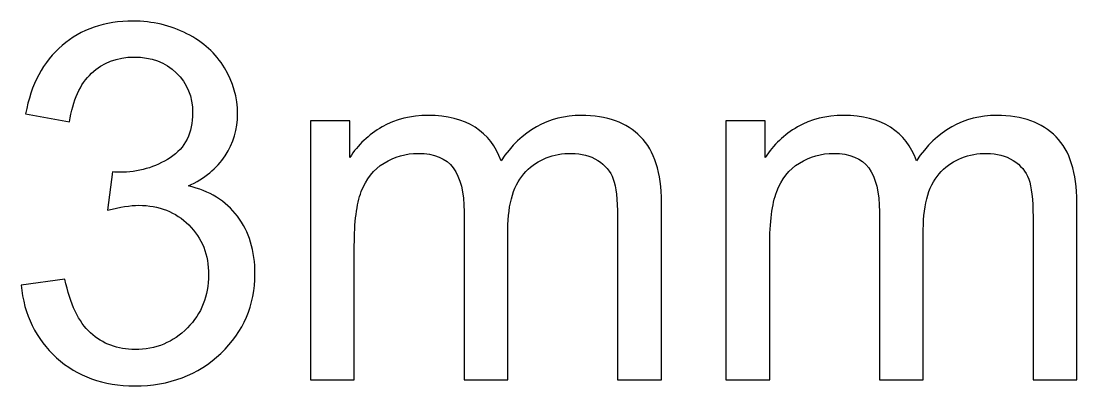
# Model space of a CAD drawing. Header units: centimetres. Extents: x -117 to 79, y -57 to 69.
# Drawn here: x 11.94 to 19.41, y -31.79 to -29.21 of the extents above; entities that cross this region are included whole.
import ezdxf

# ---------------------------------------------------------------- set-up
doc = ezdxf.new("R2010")
doc.units = ezdxf.units.CM
doc.header["$MEASUREMENT"] = 0
doc.layers.add('Layer 1', color=7, linetype='Continuous')

msp = doc.modelspace()

# ---------------------------------------------------------------- linework, layer by layer
at = {"layer": 'Layer 1', "color": 250}
for points, knots in [([(11.94359, -31.07358), (11.94359, -31.07358), (12.25403, -31.03125), (12.25403, -31.03125), (12.2899, -31.20764), (12.34987, -31.33464), (12.43512, -31.41225), (12.52038, -31.48986), (12.62504, -31.52867), (12.7491, -31.52867), (12.89609, -31.52867), (13.02015, -31.4781), (13.1201, -31.37697), (13.22006, -31.27584), (13.27003, -31.1506), (13.27003, -31.00126), (13.27003, -30.85898), (13.22358, -30.74138), (13.1301, -30.64848), (13.0372, -30.55617), (12.91902, -30.50972), (12.77497, -30.50972), (12.71617, -30.50972), (12.64326, -30.52148), (12.55566, -30.54441), (12.55566, -30.54441), (12.59035, -30.27278), (12.59035, -30.27278), (12.61093, -30.27513), (12.62798, -30.2763), (12.64032, -30.2763), (12.7732, -30.2763), (12.89197, -30.24161), (12.99839, -30.17282), (13.10423, -30.10403), (13.15714, -29.9982), (13.15714, -29.85532), (13.15714, -29.74184), (13.11834, -29.64777), (13.04131, -29.5731), (12.96429, -29.49843), (12.86493, -29.46139), (12.74322, -29.46139), (12.6221, -29.46139), (12.52155, -29.4996), (12.441, -29.57604), (12.36045, -29.65247), (12.30871, -29.76713), (12.28578, -29.92), (12.28578, -29.92), (11.97534, -29.86355), (11.97534, -29.86355), (12.01355, -29.65541), (12.0994, -29.49372), (12.23404, -29.37907), (12.3681, -29.26442), (12.53567, -29.20739), (12.73557, -29.20739), (12.87316, -29.20739), (13.00016, -29.23678), (13.11599, -29.29617), (13.2324, -29.35496), (13.32118, -29.43552), (13.38233, -29.53723), (13.44407, -29.63954), (13.47464, -29.74772), (13.47464, -29.86238), (13.47464, -29.97115), (13.44525, -30.06993), (13.38704, -30.1593), (13.32824, -30.24867), (13.24122, -30.31981), (13.12657, -30.37273), (13.27591, -30.40683), (13.39174, -30.47856), (13.47464, -30.58734), (13.55696, -30.69552), (13.59812, -30.83193), (13.59812, -30.99479), (13.59812, -31.21528), (13.51756, -31.40284), (13.35705, -31.5563), (13.19595, -31.70976), (12.99251, -31.78619), (12.74674, -31.78619), (12.52508, -31.78619), (12.34105, -31.71975), (12.19465, -31.58746), (12.04766, -31.45517), (11.96417, -31.28407), (11.94359, -31.07358)], [0, 0, 0, 0, 0.0333333, 0.0333333, 0.0333333, 0.0666667, 0.0666667, 0.0666667, 0.1, 0.1, 0.1, 0.1333333, 0.1333333, 0.1333333, 0.1666667, 0.1666667, 0.1666667, 0.2, 0.2, 0.2, 0.2333333, 0.2333333, 0.2333333, 0.2666667, 0.2666667, 0.2666667, 0.3, 0.3, 0.3, 0.3333333, 0.3333333, 0.3333333, 0.3666667, 0.3666667, 0.3666667, 0.4, 0.4, 0.4, 0.4333333, 0.4333333, 0.4333333, 0.4666667, 0.4666667, 0.4666667, 0.5, 0.5, 0.5, 0.5333333, 0.5333333, 0.5333333, 0.5666667, 0.5666667, 0.5666667, 0.6, 0.6, 0.6, 0.6333333, 0.6333333, 0.6333333, 0.6666667, 0.6666667, 0.6666667, 0.7, 0.7, 0.7, 0.7333333, 0.7333333, 0.7333333, 0.7666667, 0.7666667, 0.7666667, 0.8, 0.8, 0.8, 0.8333333, 0.8333333, 0.8333333, 0.8666667, 0.8666667, 0.8666667, 0.9, 0.9, 0.9, 0.9333333, 0.9333333, 0.9333333, 0.9666667, 0.9666667, 0.9666667, 1, 1, 1, 1]), ([(13.99028, -31.74386), (13.99028, -31.74386), (13.99028, -29.91294), (13.99028, -29.91294), (13.99028, -29.91294), (14.26898, -29.91294), (14.26898, -29.91294), (14.26898, -29.91294), (14.26898, -30.17165), (14.26898, -30.17165), (14.32601, -30.08228), (14.40245, -30.00996), (14.4977, -29.95586), (14.59295, -29.90118), (14.70113, -29.87414), (14.82284, -29.87414), (14.95807, -29.87414), (15.0692, -29.90236), (15.15563, -29.95822), (15.24206, -30.01466), (15.30321, -30.09286), (15.33848, -30.19399), (15.4843, -29.98056), (15.67303, -29.87414), (15.90587, -29.87414), (16.08814, -29.87414), (16.22866, -29.92411), (16.32626, -30.02466), (16.42445, -30.1252), (16.47384, -30.27983), (16.47384, -30.48856), (16.47384, -30.48856), (16.47384, -31.74386), (16.47384, -31.74386), (16.47384, -31.74386), (16.1634, -31.74386), (16.1634, -31.74386), (16.1634, -31.74386), (16.1634, -30.59145), (16.1634, -30.59145), (16.1634, -30.46798), (16.15281, -30.37861), (16.13282, -30.32393), (16.11283, -30.26925), (16.07638, -30.22574), (16.02287, -30.19222), (15.96996, -30.15871), (15.90763, -30.14225), (15.83649, -30.14225), (15.70714, -30.14225), (15.60013, -30.18517), (15.51487, -30.27042), (15.42962, -30.35627), (15.38728, -30.49326), (15.38728, -30.68141), (15.38728, -30.68141), (15.38728, -31.74386), (15.38728, -31.74386), (15.38728, -31.74386), (15.07684, -31.74386), (15.07684, -31.74386), (15.07684, -31.74386), (15.07684, -30.55559), (15.07684, -30.55559), (15.07684, -30.418), (15.05156, -30.31452), (15.00099, -30.24573), (14.95043, -30.17694), (14.86752, -30.14225), (14.75287, -30.14225), (14.66585, -30.14225), (14.5853, -30.16518), (14.51122, -30.21104), (14.43714, -30.2569), (14.38363, -30.32393), (14.35012, -30.41271), (14.31719, -30.50091), (14.30073, -30.62849), (14.30073, -30.79489), (14.30073, -30.79489), (14.30073, -31.74386), (14.30073, -31.74386), (14.30073, -31.74386), (13.99028, -31.74386), (13.99028, -31.74386)], [0, 0, 0, 0, 0.0357143, 0.0357143, 0.0357143, 0.0714286, 0.0714286, 0.0714286, 0.1071429, 0.1071429, 0.1071429, 0.1428571, 0.1428571, 0.1428571, 0.1785714, 0.1785714, 0.1785714, 0.2142857, 0.2142857, 0.2142857, 0.25, 0.25, 0.25, 0.2857143, 0.2857143, 0.2857143, 0.3214286, 0.3214286, 0.3214286, 0.3571429, 0.3571429, 0.3571429, 0.3928571, 0.3928571, 0.3928571, 0.4285714, 0.4285714, 0.4285714, 0.4642857, 0.4642857, 0.4642857, 0.5, 0.5, 0.5, 0.5357143, 0.5357143, 0.5357143, 0.5714286, 0.5714286, 0.5714286, 0.6071429, 0.6071429, 0.6071429, 0.6428571, 0.6428571, 0.6428571, 0.6785714, 0.6785714, 0.6785714, 0.7142857, 0.7142857, 0.7142857, 0.75, 0.75, 0.75, 0.7857143, 0.7857143, 0.7857143, 0.8214286, 0.8214286, 0.8214286, 0.8571429, 0.8571429, 0.8571429, 0.8928571, 0.8928571, 0.8928571, 0.9285714, 0.9285714, 0.9285714, 0.9642857, 0.9642857, 0.9642857, 1, 1, 1, 1]), ([(16.92892, -31.74386), (16.92892, -31.74386), (16.92892, -29.91294), (16.92892, -29.91294), (16.92892, -29.91294), (17.20762, -29.91294), (17.20762, -29.91294), (17.20762, -29.91294), (17.20762, -30.17165), (17.20762, -30.17165), (17.26465, -30.08228), (17.34109, -30.00996), (17.43634, -29.95586), (17.53159, -29.90118), (17.63977, -29.87414), (17.76148, -29.87414), (17.89671, -29.87414), (18.00784, -29.90236), (18.09427, -29.95822), (18.1807, -30.01466), (18.24185, -30.09286), (18.27712, -30.19399), (18.42294, -29.98056), (18.61167, -29.87414), (18.84451, -29.87414), (19.02678, -29.87414), (19.1673, -29.92411), (19.2649, -30.02466), (19.36309, -30.1252), (19.41248, -30.27983), (19.41248, -30.48856), (19.41248, -30.48856), (19.41248, -31.74386), (19.41248, -31.74386), (19.41248, -31.74386), (19.10204, -31.74386), (19.10204, -31.74386), (19.10204, -31.74386), (19.10204, -30.59145), (19.10204, -30.59145), (19.10204, -30.46798), (19.09145, -30.37861), (19.07146, -30.32393), (19.05147, -30.26925), (19.01502, -30.22574), (18.96151, -30.19222), (18.9086, -30.15871), (18.84627, -30.14225), (18.77513, -30.14225), (18.64578, -30.14225), (18.53877, -30.18517), (18.45351, -30.27042), (18.36826, -30.35627), (18.32592, -30.49326), (18.32592, -30.68141), (18.32592, -30.68141), (18.32592, -31.74386), (18.32592, -31.74386), (18.32592, -31.74386), (18.01548, -31.74386), (18.01548, -31.74386), (18.01548, -31.74386), (18.01548, -30.55559), (18.01548, -30.55559), (18.01548, -30.418), (17.9902, -30.31452), (17.93963, -30.24573), (17.88907, -30.17694), (17.80616, -30.14225), (17.69151, -30.14225), (17.60449, -30.14225), (17.52394, -30.16518), (17.44986, -30.21104), (17.37578, -30.2569), (17.32227, -30.32393), (17.28876, -30.41271), (17.25583, -30.50091), (17.23937, -30.62849), (17.23937, -30.79489), (17.23937, -30.79489), (17.23937, -31.74386), (17.23937, -31.74386), (17.23937, -31.74386), (16.92892, -31.74386), (16.92892, -31.74386)], [0, 0, 0, 0, 0.0357143, 0.0357143, 0.0357143, 0.0714286, 0.0714286, 0.0714286, 0.1071429, 0.1071429, 0.1071429, 0.1428571, 0.1428571, 0.1428571, 0.1785714, 0.1785714, 0.1785714, 0.2142857, 0.2142857, 0.2142857, 0.25, 0.25, 0.25, 0.2857143, 0.2857143, 0.2857143, 0.3214286, 0.3214286, 0.3214286, 0.3571429, 0.3571429, 0.3571429, 0.3928571, 0.3928571, 0.3928571, 0.4285714, 0.4285714, 0.4285714, 0.4642857, 0.4642857, 0.4642857, 0.5, 0.5, 0.5, 0.5357143, 0.5357143, 0.5357143, 0.5714286, 0.5714286, 0.5714286, 0.6071429, 0.6071429, 0.6071429, 0.6428571, 0.6428571, 0.6428571, 0.6785714, 0.6785714, 0.6785714, 0.7142857, 0.7142857, 0.7142857, 0.75, 0.75, 0.75, 0.7857143, 0.7857143, 0.7857143, 0.8214286, 0.8214286, 0.8214286, 0.8571429, 0.8571429, 0.8571429, 0.8928571, 0.8928571, 0.8928571, 0.9285714, 0.9285714, 0.9285714, 0.9642857, 0.9642857, 0.9642857, 1, 1, 1, 1])]:
    msp.add_open_spline(points, degree=3, knots=knots, dxfattribs=at)

doc.saveas('drawing.dxf')
